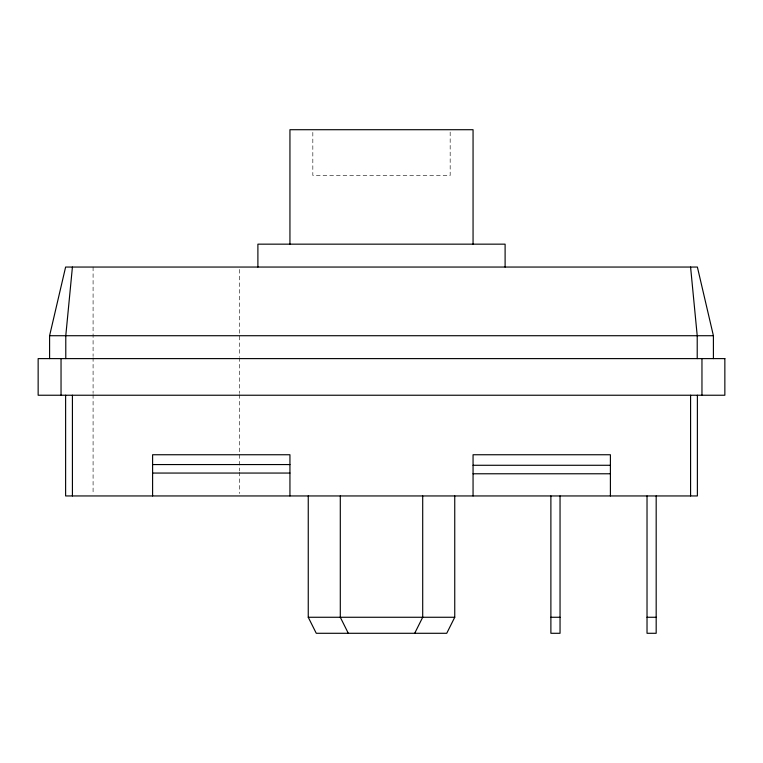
<?xml version="1.0" encoding="UTF-8"?>
<svg xmlns="http://www.w3.org/2000/svg" width="763" height="763" viewBox="0 0 763 763"><rect width="100%" height="100%" fill="white"/><g stroke="black" fill="none" stroke-linecap="round" stroke-linejoin="round"><path stroke-width="0.57" stroke-dasharray="3.81 2.86" d="M450.17 132.056L450.17 175.49L312.83 175.49L312.83 130.883M239.582 269.434L239.582 356.464M239.582 357.656L239.582 393.422M239.582 394.614L239.582 470.914M239.582 472.106L239.582 493.566M93.086 267.05L93.086 356.464M93.086 357.656L93.086 393.422M93.086 394.614L93.086 493.566"/><path stroke-width="1.14" d="M72.418 267.05L65.78 335.72L65.78 358.61M49.595 358.61L49.595 335.72L65.618 267.05L697.382 267.05L713.405 335.72L713.405 358.61M414.69 633.29L422.702 617.267L422.702 495.95M454.748 495.95L454.748 617.267L446.736 633.29L316.264 633.29L308.252 617.267L308.252 495.95M49.595 335.72L713.405 335.72M152.6 464.562L289.94 464.562M473.06 465.277L610.4 465.277M152.6 473.06L289.94 473.06M473.06 473.775L610.4 473.775M308.252 617.267L454.748 617.267M550.886 617.267L560.042 617.267M647.024 617.267L656.18 617.267M348.309 633.29L340.298 617.267L340.298 495.95M690.582 267.05L697.22 335.72L697.22 358.61M701.96 358.61L701.96 395.234M697.382 395.234L697.382 495.95L65.618 495.95L65.618 395.234M690.582 395.234L690.582 495.95M656.18 495.95L656.18 633.29L647.024 633.29L647.024 495.95M610.4 495.95L610.4 454.748L473.06 454.748L473.06 495.95M560.042 495.95L560.042 633.29L550.886 633.29L550.886 495.95M505.106 267.05L505.106 244.16L257.894 244.16L257.894 267.05M473.06 244.16L473.06 129.71L289.94 129.71L289.94 244.16M289.94 495.95L289.94 454.748L152.6 454.748L152.6 495.95M72.418 395.234L72.418 495.95M61.04 358.61L61.04 395.234M724.85 358.61L38.15 358.61L38.15 395.234L724.85 395.234L724.85 358.61"/></g></svg>
